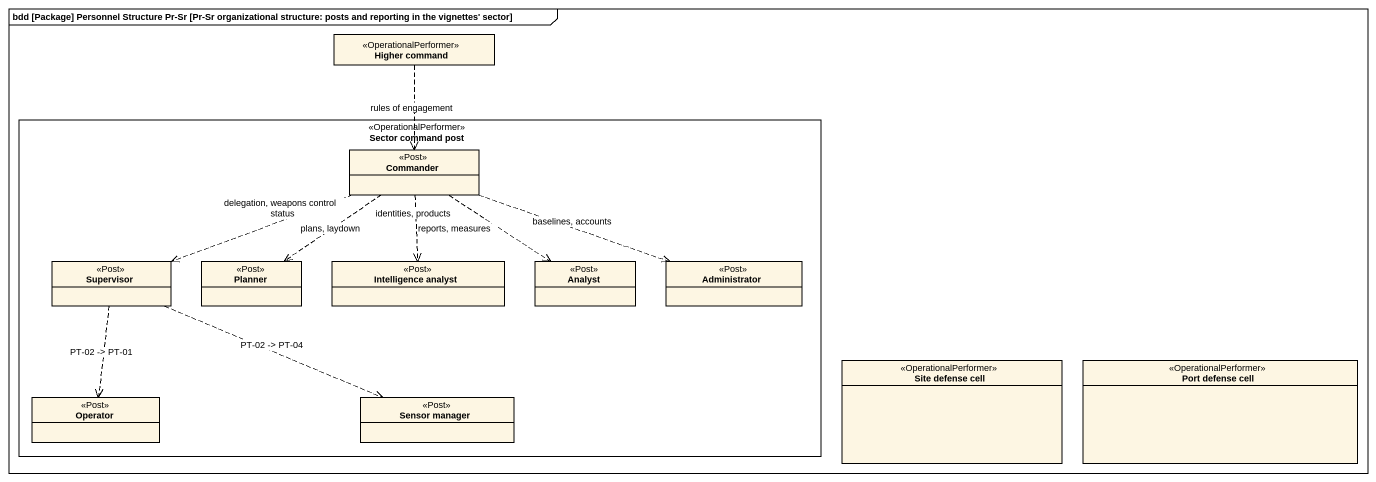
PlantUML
@startuml
mainframe bdd [Package] Personnel Structure Pr-Sr [Pr-Sr organizational structure: posts and reporting in the vignettes' sector]
hide circle
hide empty members
class "Higher command" as Higher_command <<OperationalPerformer>>
rectangle "Sector command post" as Sector_command_post <<OperationalPerformer>> {
  class Commander <<Post>>
  class Supervisor <<Post>>
  class Planner <<Post>>
  class "Intelligence analyst" as Intelligence_analyst <<Post>>
  class Analyst <<Post>>
  class Administrator <<Post>>
  class Operator <<Post>>
  class "Sensor manager" as Sensor_manager <<Post>>
}
class "Site defense cell" as Site_defense_cell <<OperationalPerformer>>
class "Port defense cell" as Port_defense_cell <<OperationalPerformer>>
Higher_command ..> Commander : rules of engagement
Commander .left.> Supervisor : delegation, weapons control status
Commander ..> Planner : plans, laydown
Commander ..> Intelligence_analyst : identities, products
Commander ..> Analyst : reports, measures
Commander .right.> Administrator : baselines, accounts
Supervisor ..> Operator : PT-02 -> PT-01
Supervisor .right.> Sensor_manager : PT-02 -> PT-04
@enduml
